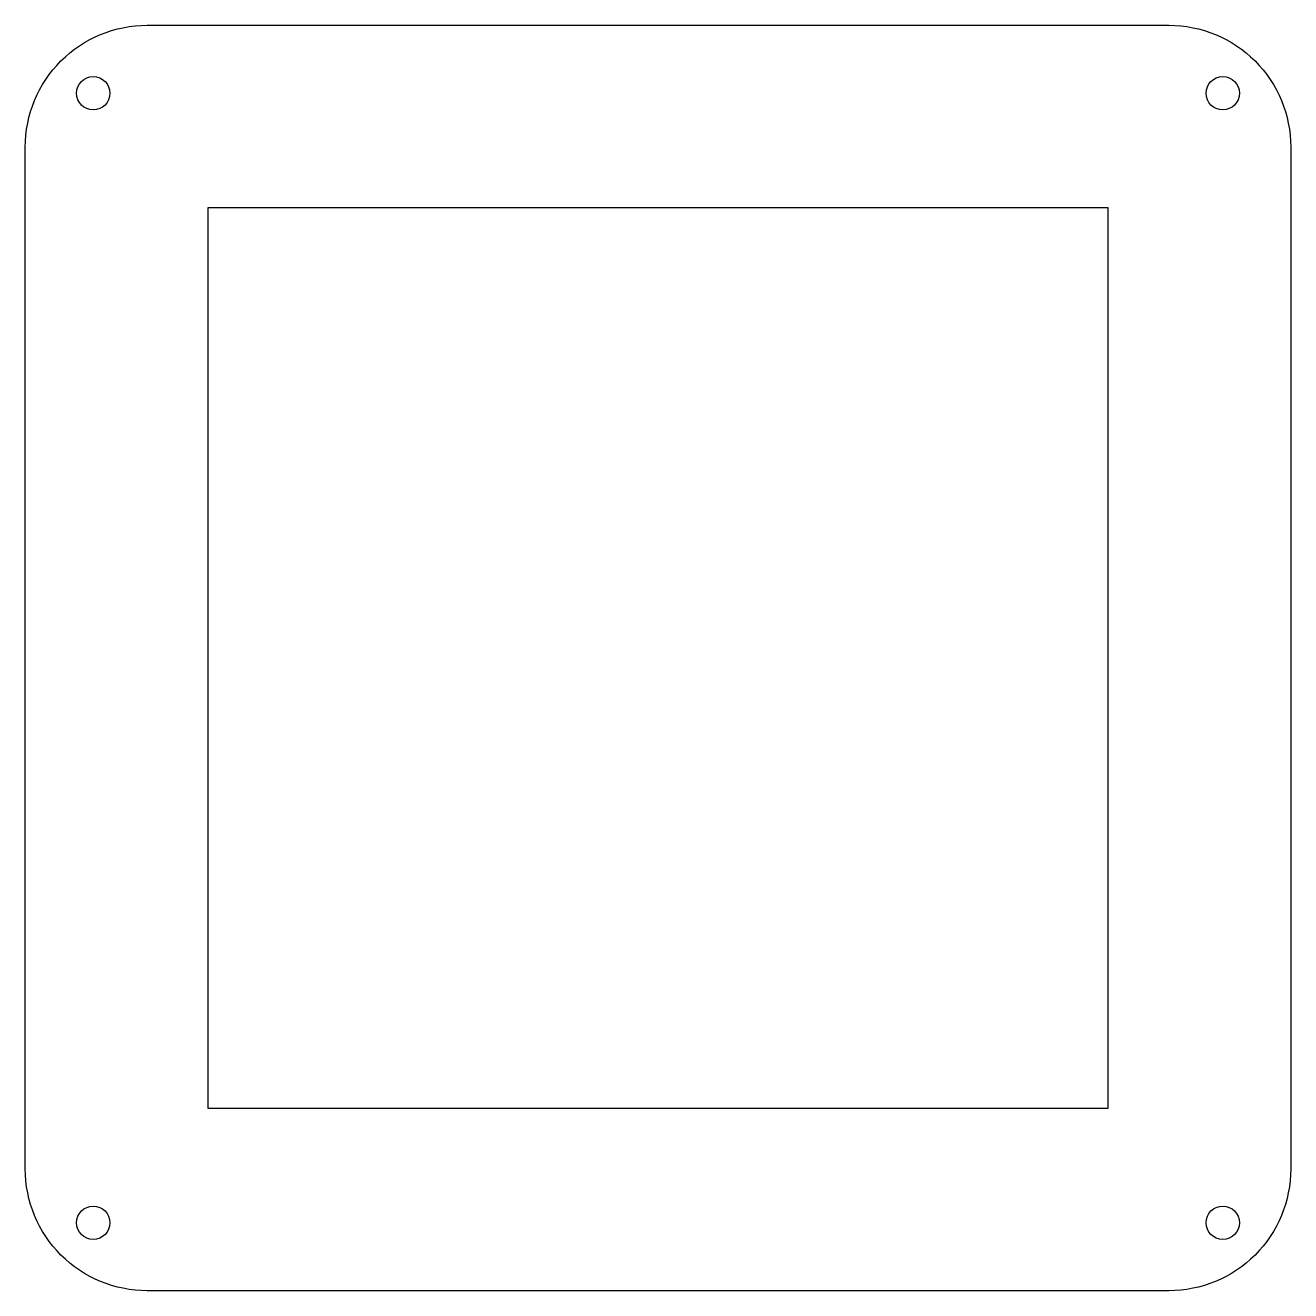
# Model space of a CAD drawing. Header units: millimetres. Extents: x -13 to 70.2, y -70.1 to 13.
import ezdxf

# ---------------------------------------------------------------- set-up
doc = ezdxf.new("R2010")
doc.units = ezdxf.units.MM
doc.layers.get('0').update_dxf_attribs({"linetype": 'CONTINUOUS'})

msp = doc.modelspace()

# ---------------------------------------------------------------- linework, layer by layer
msp.add_lwpolyline([(-5, -70.15, -0.414214), (-13, -62.15), (-13, 5, -0.414214), (-5, 13), (62.15, 13, -0.414214), (70.15, 5), (70.15, -62.15, -0.414214), (62.15, -70.15)], format="xyb", close=True)
msp.add_lwpolyline([(-1, -58.15), (58.15, -58.15), (58.15, 1), (-1, 1)], close=True)
for centre in [(-8.536, 8.536), (65.686, 8.536), (-8.536, -65.686), (65.686, -65.686)]:
    msp.add_circle(centre, 1.1)

doc.saveas('drawing.dxf')
